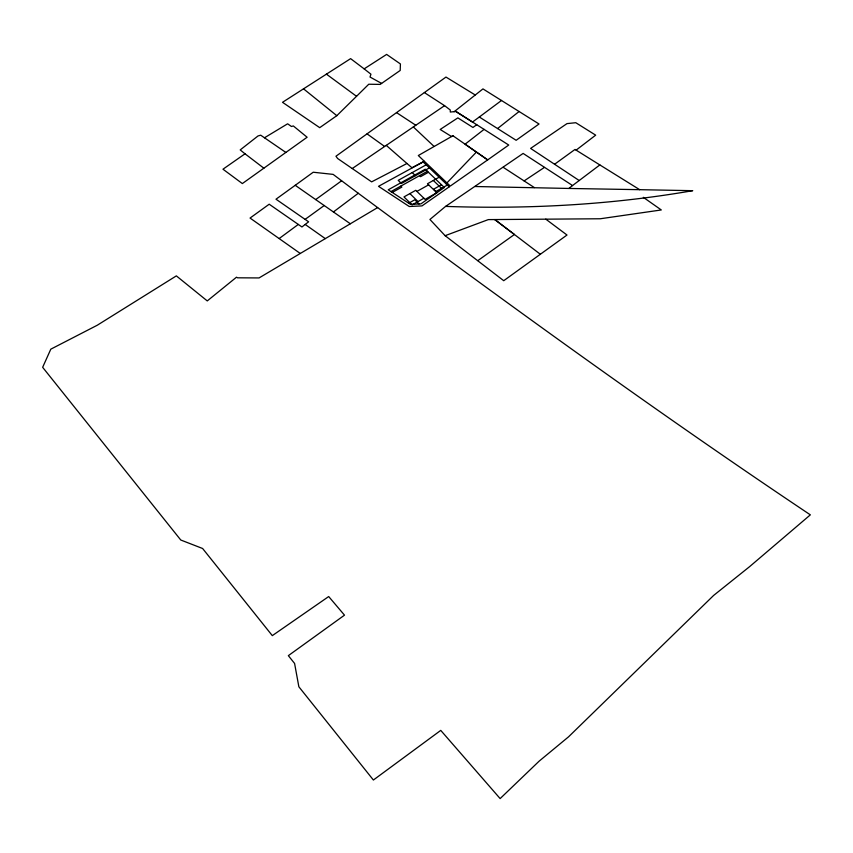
<?xml version="1.0" encoding="UTF-8"?>
<svg xmlns="http://www.w3.org/2000/svg" width="853" height="853" viewBox="0 0 853 853"><rect width="100%" height="100%" fill="white"/><g stroke="black" fill="none" stroke-linecap="round" stroke-linejoin="round"><path stroke-width="1.28" d="M476.432 152.047L446.13 183.747L446.14 182.126L418.311 155.523L452.943 135.755L487.681 159.895L508.74 145.042L455.833 111.444L450.299 112.052L450.267 110.005L444.573 105.665L424.367 92.582L335.965 156.227L337.607 158.487L371.631 181.87L406.966 163.499L411.956 167.753L424.272 161.281M356.533 96.304L368.763 84.234L380.182 84.404L400.206 70.447L400.42 63.954L386.633 54.411L364.146 68.869L350.615 58.644L282.514 102.307L319.715 127.662L336.828 115.677L356.533 96.304L326.368 74.104M445.586 206.394C528.391 209.273 611.036 204.859 692.732 190.688L639.675 189.675L599.851 164.928L572.555 185.538L523.124 153.433L445.586 206.394L429.933 219.466L445.117 235.684L503.728 280.701L567 235.023L545.76 219.125M454.084 111.764L482.969 88.904L539.032 123.994L516.14 140.287L479.311 117.01L472.477 122.043L455.833 111.444M497.598 128.536L519.136 111.476M474.961 186.508L568.866 188.449L572.555 185.538M484.099 129.368L465.088 144.189L487.681 159.895L450.277 186.071L446.951 182.894M554.567 164.256L575.007 149.456L576.116 150.139L595.682 135.158L575.786 122.715L567 123.61L530.609 148.411L579.187 180.516M300.245 253.448L250.057 218.059L269.196 204.219L301.941 226.962L308.605 221.812L275.999 199.207L295.223 185.304L333.416 211.96L358.271 193.268C506.917 303.295 656.575 412.031 810.35 514.849L749.616 566.637L713.63 595.437L568.535 736.843L539.128 761.164L500.135 798.589L440.756 730.392L373.39 780.015L298.859 686.772L294.584 663.442L288.346 655.648L344.495 615.152L328.693 596.546L272.31 635.634L202.619 548.5L180.772 540.013L42.65 367.312L50.807 349.165L97.274 325.228L176.347 275.882L207.258 300.917L236.473 277.214L237.603 277.811L259.045 277.939L377.623 207.588M479.311 117.01L501.553 100.441M279.23 238.499L298.294 224.435M295.223 185.304L313.222 172.231L333.139 174.385L358.271 193.268M315.685 199.581L341.595 180.804M305.107 219.381L324.268 205.488M263.886 168.201L245.024 153.807L222.974 169.203L242.348 183.566L307.123 137.237L293.315 125.935L291.47 126.5L287.621 123.802L264.483 137.781M424.367 92.582L445.97 77.069L475.142 94.928M477.861 260.613L514.434 234.49L494.793 219.552L540.333 254.247M476.752 124.741L472.946 127.449L457.869 117.874L440.169 129.464L451.557 136.533L452.943 135.755M352.3 168.499L444.573 105.665M524.105 180.921L544.331 167.465M408.694 203.206L414.782 199.783L419.036 203.963M441.502 184.76L433.601 189.206L437.088 192.565M423.92 198.248L412.095 204.901L403.981 196.904L415.774 190.304L425.071 199.378L436.832 192.746L427.492 183.747L439.146 177.211M435.68 191.637L447.367 185.048M416.904 191.413L428.632 184.845M429.39 167.913L401.411 183.48L398.212 180.356L426.159 164.832M390.973 191.584L427.417 171.282M392.263 192.437L401.848 187.095L400.835 186.093M428.451 172.263L420.582 176.656L419.559 175.665M445.117 235.684L488.311 219.605L600.277 218.763L661.288 209.955L643.311 197.32M639.675 189.675L568.866 188.449M381.6 83.413L370.031 77.037L370.927 74.19L364.146 68.869M576.116 150.139L599.851 164.928M503.185 167.295L534.394 187.607M396.485 112.585L415.784 125.242M285.84 152.42L260.698 135.19L258.032 135.947L240.215 149.915L245.024 153.807M333.416 211.96L350.327 223.763M305.193 224.446L325.292 238.616M367.078 133.889L384.554 146.407M336.828 115.677L303.465 88.787M386.228 145.341L406.966 163.499M413.342 126.937L434.006 146.375M433.324 180.473L441.534 188.342M412.234 172.573L415.443 175.675M409.888 193.599L418.013 201.575M444.349 187.489L420.924 203.878L410.474 204.368L388.243 189.803L425.252 169.214L444.349 187.489M449.232 186.828L421.99 205.904L409.248 206.511L378.519 186.327L423.109 161.921L449.232 186.828"/></g></svg>
